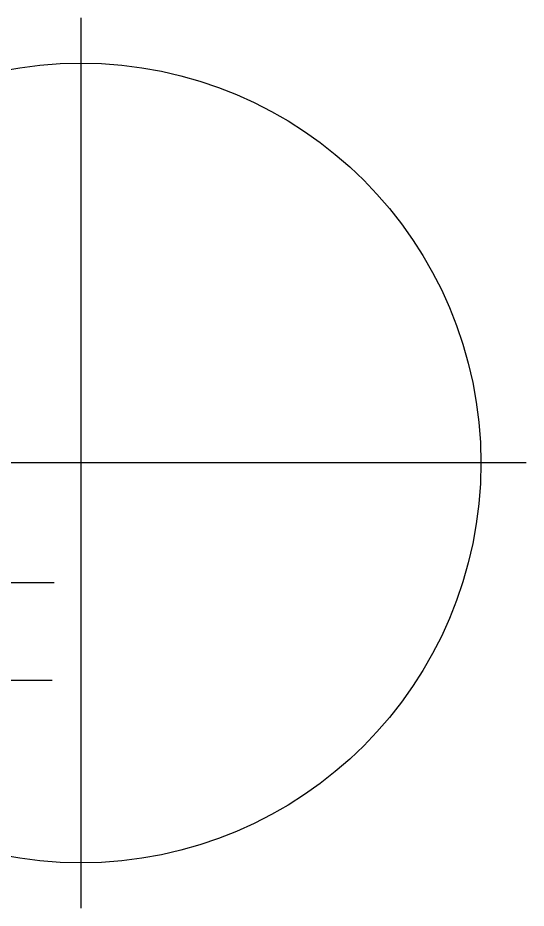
# Model space of a CAD drawing. Header units: millimetres. Extents: x -139278 to 641613, y -260926 to 217780.
# Drawn here: x 152115 to 155483, y -80985 to -75085 of the extents above; entities that cross this region are included whole.
import ezdxf

# ---------------------------------------------------------------- set-up
doc = ezdxf.new("R2010")
doc.units = ezdxf.units.MM
doc.layers.add('10_30_Sektorantenne_MHA', color=21, linetype='Continuous', lineweight=25)

msp = doc.modelspace()

# ---------------------------------------------------------------- linework, layer by layer
at = {"ltscale": 6}
for p, q in [((152533.062, -75085.068), (152533.062, -80985.068)), ((155483.062, -78035.068), (149583.062, -78035.068))]:
    msp.add_line(p, q, dxfattribs=at)
msp.add_circle((152533.062, -78035.068), 2650)
at = {"layer": '10_30_Sektorantenne_MHA'}
for p, q in [((150333.625, -78826.257), (152357.095, -78826.257)), ((150319.387, -79474.43), (152342.858, -79474.43))]:
    msp.add_line(p, q, dxfattribs=at)

doc.saveas('drawing.dxf')
